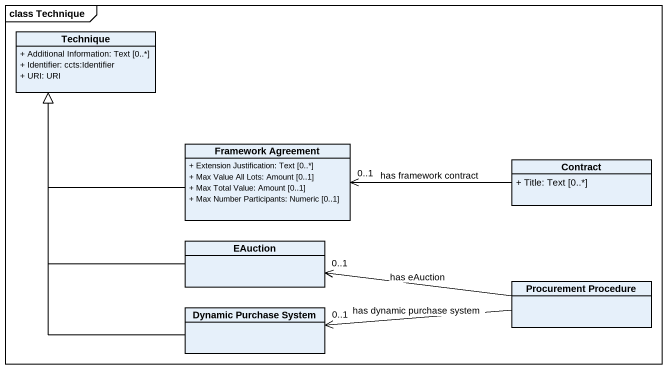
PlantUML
@startuml
mainframe class Technique
hide circle
hide empty members
skinparam classAttributeIconSize 0
class Technique {
  + Additional Information: Text [0..*]
  + Identifier: ccts:Identifier
  + URI: URI
}
class "Framework Agreement" as Framework_Agreement {
  + Extension Justification: Text [0..*]
  + Max Value All Lots: Amount [0..1]
  + Max Total Value: Amount [0..1]
  + Max Number Participants: Numeric [0..1]
}
class Contract {
  + Title: Text [0..*]
}
class EAuction
class "Procurement Procedure" as Procurement_Procedure
class "Dynamic Purchase System" as Dynamic_Purchase_System
Framework_Agreement -up-|> Technique
Contract -left-> "0..1" Framework_Agreement : has framework contract
EAuction -up-|> Technique
Procurement_Procedure -left-> "0..1" EAuction : has eAuction
Procurement_Procedure -left-> "0..1" Dynamic_Purchase_System : has dynamic purchase system
Dynamic_Purchase_System -up-|> Technique
@enduml
